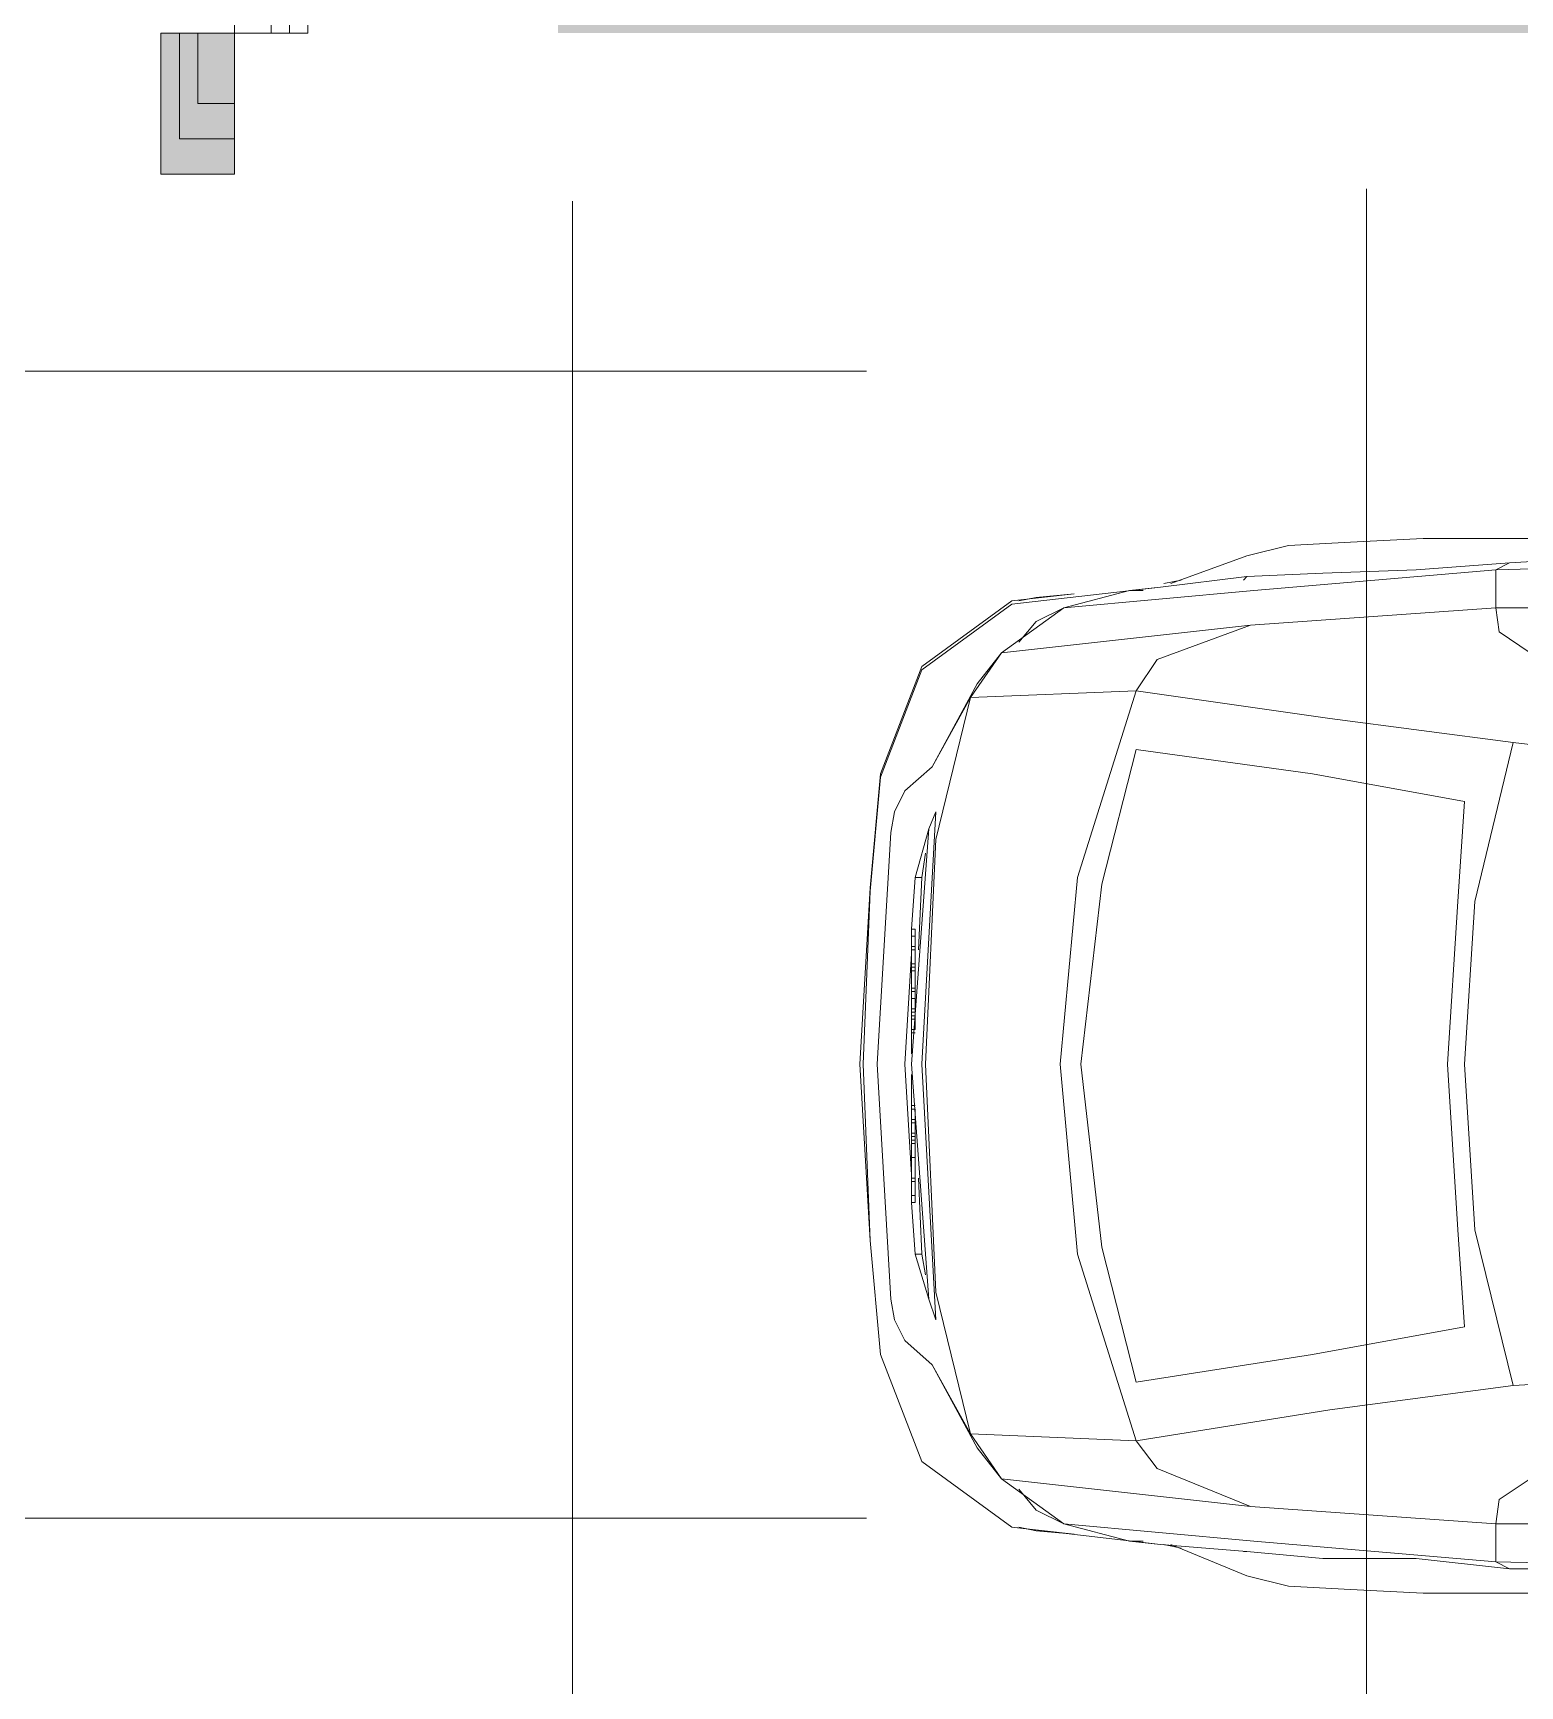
# Model space of a CAD drawing. Header units: metres. Extents: x -54 to 264, y -14 to 31.
# Drawn here: x 37.728 to 40.257, y 11.59 to 14.4 of the extents above; entities that cross this region are included whole.
import ezdxf

# ---------------------------------------------------------------- set-up
doc = ezdxf.new("R2010")
doc.units = ezdxf.units.M
doc.header["$LTSCALE"] = 0.001
doc.linetypes.add('CENTERX2', pattern=[101.6, 63.5, -12.7, 12.7, -12.7])
doc.layers.get('0').update_dxf_attribs({"lineweight": 13, "true_color": 0x000000})
for name, color, linetype, lineweight, true_color in [('JACH-Anotaciones-Cambios deNivelPiso', 7, 'Continuous', 13, 0x000000), ('JACH-Anotaciones-Cambios deNivelPiso @ 0.05', 7, 'Continuous', 13, 0x000000), ('JACH-Anotaciones-Cambios deNivelPiso @ 0.075', 7, 'Continuous', 13, 0x000000), ('JACH-Anotaciones-Cambios deNivelPiso @ 0.1', 7, 'Continuous', 13, 0x000000), ('Jach-Anotaciones-Hatch-Lum80%', 250, 'Continuous', 13, 0x333333), ('JACH-Anotaciones-Lineas-EJES', 7, 'CENTERX2', 9, 0x666666), ('JACH-Arq-Mobiliario01-Autos', 7, 'Continuous', 9, 0x4d4d4d)]:
    doc.layers.add(name, color=color, linetype=linetype, lineweight=lineweight, true_color=true_color)

# ---------------------------------------------------------------- blocks, each defined once
blk = doc.blocks.new('A$C1acd5600')
for points in [[(0.8346, 2.5626), (0.7288, 2.5568)], [(0.9581, 2.5685), (0.8346, 2.5626)], [(1.2519, 2.5685), (1.199, 2.5685), (1.0874, 2.5685), (0.9581, 2.5685)], [(0.7288, 2.5568), (0.6583, 2.5391), (0.529, 2.4921)], [(2.163, 2.545), (1.0815, 2.5156)], [(1.2108, 2.5333), (1.105, 2.5274), (1.0815, 2.5156)], [(0.5114, 2.4862), (0.6583, 2.5039)], [(0.6524, 2.498), (0.6583, 2.5039)], [(0.7876, 2.5097), (0.6583, 2.5039)], [(0.67, 2.4804), (1.0815, 2.5156)], [(0.7876, 2.5097), (0.9463, 2.5156)], [(1.105, 2.5274), (0.9463, 2.5156)], [(1.0815, 2.5156), (1.0815, 2.451)], [(0.5114, 2.4862), (0.2586, 2.4568)], [(0.2704, 2.4627), (0.2998, 2.4686), (0.3644, 2.4745), (0.2586, 2.4627)], [(0.67, 2.4804), (0.3468, 2.451)], [(0.4585, 2.4804), (0.3468, 2.451)], [(0.3644, 2.4745), (0.3644, 2.4745)], [(0.482, 2.4804), (0.4585, 2.4804), (0.5114, 2.4862)], [(0.4585, 2.4804), (0.4585, 2.4804)], [(0.5466, 2.498), (0.5172, 2.4921)], [(0.2586, 2.4627), (0.1058, 2.351)], [(0.2586, 2.4568), (0.1058, 2.3452)], [(0.3468, 2.451), (0.241, 2.3746)], [(0.3468, 2.451), (0.2998, 2.4275), (0.2704, 2.3922)], [(1.0815, 2.451), (0.6642, 2.4216)], [(1.0874, 2.4098), (1.0815, 2.451), (1.152, 2.451)], [(0.241, 2.3746), (0.6642, 2.4216), (0.5055, 2.3628)], [(0.2998, 2.4275), (0.2998, 2.4275)], [(1.0874, 2.4098), (1.1403, 2.3746)], [(0.1881, 2.2981), (0.241, 2.3746), (0.1998, 2.3217)], [(0.5055, 2.3628), (0.4702, 2.3099)], [(0.1058, 2.351), (0.0353, 2.1688)], [(0.1058, 2.3452), (0.0353, 2.163)], [(0.1998, 2.3217), (0.1234, 2.1806)], [(0.1881, 2.2981), (0.4702, 2.3099)], [(0.1998, 2.3217), (0.1998, 2.3217)], [(0.7994, 2.2629), (0.4702, 2.3099), (0.3703, 1.9925)], [(0.1234, 2.1806), (0.1881, 2.2981), (0.1293, 2.0572)], [(1.1109, 2.2217), (0.7994, 2.2629)], [(1.0462, 1.9514), (1.1109, 2.2217)], [(1.4635, 2.1865), (1.2108, 2.21), (1.1109, 2.2217)], [(0.4114, 1.9808), (0.4702, 2.21), (0.77, 2.1688)], [(0.0353, 2.1688), (0.0176, 1.9749)], [(0.0764, 2.1395), (0.1234, 2.1806)], [(0.77, 2.1688), (1.0286, 2.1218)], [(0.0353, 2.163), (0.0176, 1.969)], [(0.0764, 2.1395), (0.0588, 2.1042)], [(0.0588, 2.1042), (0.0764, 2.1395)], [(1.0286, 2.1218), (1.0168, 1.9514)], [(0.0529, 2.0689), (0.0588, 2.1042)], [(0.1293, 2.1042), (0.1058, 1.6751)], [(0.1058, 1.6751), (0.1293, 2.1042)], [(0.1293, 2.1042), (0.1176, 2.0748)], [(0.1293, 2.1042), (0.1293, 2.1042)], [(0.1293, 2.1042), (0.1293, 2.1042)], [(0.0294, 1.6751), (0.0529, 2.0689)], [(0.1176, 2.0748), (0.0882, 1.6751)], [(0.1176, 2.0748), (0.094, 1.9925)], [(0.1293, 2.0572), (0.1117, 1.6751), (0.1293, 1.2872)], [(0.1117, 2.0337), (0.1058, 1.9925), (0.094, 1.9925)], [(0, 1.6751), (0.0176, 1.9749)], [(0.0059, 1.6751), (0.0176, 1.969)], [(0.094, 1.9925), (0.0882, 1.9043)], [(0.1058, 1.9925), (0.0999, 1.8691)], [(0.3409, 1.6751), (0.3703, 1.9925)], [(0.3762, 1.6751), (0.4114, 1.9808)], [(0.9992, 1.6751), (1.0168, 1.9514)], [(1.0286, 1.6751), (1.0462, 1.9514)], [(0.0882, 1.6928), (0.0882, 1.9043)], [(0.0882, 1.9043), (0.094, 1.9043)], [(0.0882, 1.6928), (0.0882, 1.8926)], [(0.0882, 1.8926), (0.094, 1.8926)], [(0.094, 1.9043), (0.094, 1.8162)], [(0.094, 1.8926), (0.094, 1.7927)], [(0.0882, 1.8632), (0.0764, 1.6751)], [(0.0882, 1.875), (0.094, 1.875)], [(0.0882, 1.875), (0.0882, 1.875)], [(0.0882, 1.875), (0.0882, 1.875)], [(0.0882, 1.875), (0.0882, 1.875)], [(0.0882, 1.875), (0.0882, 1.875)], [(0.0882, 1.875), (0.0882, 1.875)], [(0.0882, 1.875), (0.0882, 1.875)], [(0.0882, 1.875), (0.0882, 1.875)], [(0.0882, 1.875), (0.0882, 1.875)], [(0.0882, 1.875), (0.0882, 1.875)], [(0.0882, 1.875), (0.0882, 1.875)], [(0.0882, 1.875), (0.0882, 1.875)], [(0.0882, 1.875), (0.0882, 1.875)], [(0.0882, 1.875), (0.0882, 1.875)], [(0.0882, 1.875), (0.0882, 1.875)], [(0.0882, 1.8691), (0.0882, 1.875)], [(0.0882, 1.8691), (0.0882, 1.8632)], [(0.0882, 1.8691), (0.0882, 1.8691)], [(0.0882, 1.8691), (0.0882, 1.8691)], [(0.0882, 1.8691), (0.0882, 1.8691)], [(0.0882, 1.8691), (0.0882, 1.8691)], [(0.0882, 1.8691), (0.0882, 1.8691)], [(0.0882, 1.8691), (0.0882, 1.8691)], [(0.0882, 1.8691), (0.0882, 1.8691)], [(0.0882, 1.8691), (0.0882, 1.8691)], [(0.0882, 1.8691), (0.0882, 1.8691)], [(0.0882, 1.8691), (0.0882, 1.8691)], [(0.094, 1.8691), (0.0882, 1.8691)], [(0.0882, 1.8691), (0.0882, 1.8691)], [(0.0882, 1.8691), (0.0882, 1.8691)], [(0.0882, 1.8691), (0.0882, 1.8691)], [(0.0882, 1.8632), (0.0882, 1.8691)], [(0.0882, 1.8632), (0.0882, 1.8573)], [(0.0882, 1.8632), (0.0882, 1.8632)], [(0.0882, 1.8632), (0.0882, 1.8632)], [(0.0882, 1.8632), (0.0882, 1.8632)], [(0.0882, 1.8632), (0.0882, 1.8632)], [(0.0882, 1.8632), (0.0882, 1.8632)], [(0.0882, 1.8632), (0.0882, 1.8632)], [(0.0882, 1.8632), (0.0882, 1.8632)], [(0.0882, 1.8632), (0.0882, 1.8632)], [(0.0882, 1.8632), (0.0882, 1.8632)], [(0.0882, 1.8632), (0.0882, 1.8632)], [(0.0882, 1.8632), (0.0882, 1.8632)], [(0.0882, 1.8573), (0.0882, 1.8632)], [(0.0882, 1.8573), (0.0882, 1.8573)], [(0.0882, 1.8573), (0.0882, 1.8573)], [(0.0882, 1.8573), (0.0882, 1.8514)], [(0.0882, 1.8573), (0.0882, 1.8573)], [(0.0882, 1.8514), (0.0882, 1.8573)], [(0.094, 1.875), (0.094, 1.8691)], [(0.094, 1.875), (0.094, 1.875)], [(0.094, 1.875), (0.094, 1.875)], [(0.094, 1.875), (0.094, 1.875)], [(0.094, 1.875), (0.094, 1.875)], [(0.094, 1.875), (0.094, 1.875)], [(0.094, 1.875), (0.094, 1.875)], [(0.094, 1.875), (0.094, 1.875)], [(0.094, 1.875), (0.094, 1.875)], [(0.094, 1.875), (0.094, 1.875)], [(0.094, 1.875), (0.094, 1.875)], [(0.094, 1.8691), (0.094, 1.8691)], [(0.094, 1.8691), (0.094, 1.8691)], [(0.094, 1.8691), (0.094, 1.8691)], [(0.094, 1.8691), (0.094, 1.8691)], [(0.094, 1.8691), (0.094, 1.8691)], [(0.094, 1.8691), (0.094, 1.8691)], [(0.094, 1.8691), (0.094, 1.8691)], [(0.094, 1.8632), (0.094, 1.8691)], [(0.094, 1.8691), (0.094, 1.8632)], [(0.094, 1.8691), (0.094, 1.8691)], [(0.094, 1.8691), (0.094, 1.8691)], [(0.094, 1.8632), (0.094, 1.8632)], [(0.094, 1.8632), (0.094, 1.8632)], [(0.094, 1.8632), (0.094, 1.8632)], [(0.094, 1.8632), (0.094, 1.8632)], [(0.094, 1.8632), (0.094, 1.8632)], [(0.094, 1.8632), (0.094, 1.8632)], [(0.094, 1.8573), (0.094, 1.8632), (0.094, 1.8573)], [(0.094, 1.8632), (0.094, 1.8632)], [(0.094, 1.8632), (0.094, 1.8632)], [(0.094, 1.8632), (0.094, 1.8632)], [(0.094, 1.8632), (0.094, 1.8632)], [(0.094, 1.8573), (0.094, 1.8573)], [(0.094, 1.8573), (0.094, 1.8573)], [(0.094, 1.8573), (0.094, 1.8573)], [(0.094, 1.8514), (0.094, 1.8573)], [(0.094, 1.8573), (0.094, 1.8514)], [(0.094, 1.8573), (0.094, 1.8573)], [(0.0882, 1.8514), (0.0882, 1.8456)], [(0.0882, 1.8514), (0.0882, 1.8514)], [(0.0882, 1.8514), (0.0882, 1.8514)], [(0.0882, 1.8514), (0.0882, 1.8514)], [(0.0882, 1.8514), (0.0882, 1.8514)], [(0.0882, 1.8456), (0.0882, 1.8514)], [(0.0882, 1.8456), (0.0882, 1.8456)], [(0.0882, 1.8456), (0.0882, 1.8456)], [(0.0882, 1.8456), (0.0882, 1.8456)], [(0.0882, 1.8456), (0.0882, 1.8456)], [(0.0882, 1.8456), (0.0882, 1.8456)], [(0.0882, 1.8456), (0.0882, 1.8456)], [(0.0882, 1.8456), (0.0882, 1.8456)], [(0.0882, 1.8456), (0.0882, 1.8456)], [(0.0882, 1.8456), (0.0882, 1.8456)], [(0.0882, 1.8456), (0.0882, 1.8456)], [(0.0882, 1.8456), (0.0882, 1.8456)], [(0.0882, 1.8456), (0.094, 1.8456)], [(0.0882, 1.8456), (0.0882, 1.8456)], [(0.0882, 1.8456), (0.0882, 1.8456)], [(0.0882, 1.8456), (0.0882, 1.8456)], [(0.0882, 1.8456), (0.0882, 1.8456)], [(0.0882, 1.8456), (0.0882, 1.8456)], [(0.0882, 1.8456), (0.0882, 1.8456)], [(0.0882, 1.8456), (0.0882, 1.8456)], [(0.0882, 1.8456), (0.0882, 1.8456)], [(0.0882, 1.8456), (0.0882, 1.8456)], [(0.0882, 1.8456), (0.0882, 1.8456)], [(0.0882, 1.8456), (0.0882, 1.8456)], [(0.0882, 1.8456), (0.0882, 1.8456)], [(0.0882, 1.8456), (0.0882, 1.8456)], [(0.0882, 1.8397), (0.0882, 1.8456)], [(0.0882, 1.8397), (0.0882, 1.8397)], [(0.094, 1.8397), (0.0882, 1.8397)], [(0.0882, 1.8397), (0.0882, 1.8397)], [(0.0882, 1.8397), (0.0882, 1.8397)], [(0.0882, 1.8397), (0.0882, 1.8397)], [(0.0882, 1.8397), (0.0882, 1.8397)], [(0.0882, 1.8103), (0.0882, 1.8338)], [(0.0882, 1.8338), (0.0882, 1.8338)], [(0.0882, 1.8338), (0.0882, 1.8338)], [(0.0882, 1.8338), (0.0882, 1.8338)], [(0.0882, 1.8338), (0.0882, 1.8338)], [(0.0882, 1.8338), (0.0882, 1.8338)], [(0.0882, 1.8338), (0.0882, 1.8338)], [(0.0882, 1.8338), (0.0882, 1.8338)], [(0.0882, 1.8338), (0.0882, 1.8338)], [(0.0882, 1.8338), (0.0882, 1.8338)], [(0.0882, 1.8279), (0.0882, 1.8338)], [(0.0882, 1.8338), (0.094, 1.8338)], [(0.0882, 1.8338), (0.0882, 1.8338)], [(0.0882, 1.8338), (0.0882, 1.8338)], [(0.0882, 1.8338), (0.0882, 1.8338)], [(0.0882, 1.8338), (0.0882, 1.8279)], [(0.0882, 1.8338), (0.0882, 1.8338)], [(0.0882, 1.8279), (0.0882, 1.8279)], [(0.0882, 1.8279), (0.0882, 1.8279)], [(0.0882, 1.8221), (0.0882, 1.8279)], [(0.0882, 1.8279), (0.0882, 1.8221)], [(0.0882, 1.8279), (0.0882, 1.8279)], [(0.0882, 1.8279), (0.0882, 1.8279)], [(0.0882, 1.8279), (0.0882, 1.8279)], [(0.0882, 1.8279), (0.0882, 1.8279)], [(0.094, 1.8514), (0.094, 1.8514)], [(0.094, 1.8514), (0.094, 1.8514)], [(0.094, 1.8514), (0.094, 1.8514)], [(0.094, 1.8456), (0.094, 1.8514)], [(0.094, 1.8514), (0.094, 1.8456)], [(0.094, 1.8514), (0.094, 1.8514)], [(0.094, 1.8456), (0.094, 1.8456)], [(0.094, 1.8456), (0.094, 1.8456)], [(0.094, 1.8456), (0.094, 1.8456)], [(0.094, 1.8456), (0.094, 1.8456)], [(0.094, 1.8456), (0.094, 1.8456)], [(0.094, 1.8456), (0.094, 1.8456)], [(0.094, 1.8456), (0.094, 1.8456)], [(0.094, 1.8456), (0.094, 1.8456)], [(0.094, 1.8456), (0.094, 1.8456)], [(0.094, 1.8456), (0.094, 1.8397)], [(0.094, 1.8456), (0.094, 1.8456)], [(0.094, 1.8456), (0.094, 1.8456)], [(0.094, 1.8456), (0.094, 1.8456)], [(0.094, 1.8456), (0.094, 1.8456)], [(0.094, 1.8456), (0.094, 1.8456)], [(0.094, 1.8456), (0.094, 1.8456)], [(0.094, 1.8456), (0.094, 1.8456)], [(0.094, 1.8456), (0.094, 1.8456)], [(0.094, 1.8456), (0.094, 1.8456)], [(0.094, 1.8456), (0.094, 1.8456)], [(0.094, 1.8456), (0.094, 1.8456)], [(0.094, 1.8456), (0.094, 1.8456)], [(0.094, 1.8397), (0.094, 1.8397)], [(0.094, 1.8338), (0.094, 1.8103)], [(0.094, 1.8338), (0.094, 1.8338)], [(0.094, 1.8338), (0.094, 1.8338)], [(0.094, 1.8338), (0.094, 1.8338)], [(0.094, 1.8338), (0.094, 1.8338)], [(0.094, 1.8338), (0.094, 1.8338)], [(0.094, 1.8279), (0.094, 1.8338)], [(0.094, 1.8338), (0.094, 1.8279)], [(0.094, 1.8338), (0.094, 1.8338)], [(0.094, 1.8338), (0.094, 1.8338)], [(0.094, 1.8338), (0.094, 1.8338)], [(0.094, 1.8338), (0.094, 1.8338)], [(0.094, 1.8338), (0.094, 1.8338)], [(0.094, 1.8338), (0.094, 1.8338)], [(0.094, 1.8338), (0.094, 1.8338)], [(0.094, 1.8338), (0.094, 1.8338)], [(0.094, 1.8338), (0.094, 1.8338)], [(0.094, 1.8338), (0.094, 1.8338)], [(0.094, 1.8338), (0.094, 1.8338)], [(0.094, 1.8338), (0.094, 1.8338)], [(0.094, 1.8338), (0.094, 1.8338)], [(0.094, 1.8279), (0.094, 1.8279)], [(0.094, 1.8279), (0.094, 1.8279)], [(0.094, 1.8279), (0.094, 1.8279)], [(0.094, 1.8279), (0.094, 1.8279)], [(0.094, 1.8221), (0.094, 1.8279)], [(0.094, 1.8279), (0.094, 1.8221)], [(0.094, 1.8279), (0.094, 1.8279)], [(0.094, 1.8279), (0.094, 1.8279)], [(0.0882, 1.8221), (0.0882, 1.8221)], [(0.0882, 1.8162), (0.0882, 1.8221)], [(0.0882, 1.8221), (0.0882, 1.8162)], [(0.0882, 1.8221), (0.0882, 1.8221)], [(0.0882, 1.8221), (0.0882, 1.8221)], [(0.0882, 1.8162), (0.0882, 1.8162)], [(0.0882, 1.8162), (0.0882, 1.8162)], [(0.0882, 1.8162), (0.0882, 1.8162)], [(0.0882, 1.8162), (0.0882, 1.8162)], [(0.0882, 1.8162), (0.0882, 1.8162)], [(0.0882, 1.8103), (0.0882, 1.8162)], [(0.0882, 1.8162), (0.0882, 1.8103)], [(0.0882, 1.8162), (0.0882, 1.8162)], [(0.0882, 1.8162), (0.0882, 1.8162)], [(0.0882, 1.8162), (0.0882, 1.8162)], [(0.0882, 1.8162), (0.0882, 1.8162)], [(0.0882, 1.8162), (0.0882, 1.8162)], [(0.0882, 1.8162), (0.0882, 1.8162)], [(0.0882, 1.8103), (0.0882, 1.8103)], [(0.0882, 1.8103), (0.0882, 1.8103)], [(0.0882, 1.8044), (0.0882, 1.8103)], [(0.0882, 1.8103), (0.0882, 1.8103)], [(0.0882, 1.8103), (0.0882, 1.8103)], [(0.0882, 1.8103), (0.0882, 1.8103)], [(0.0882, 1.8103), (0.0882, 1.8103)], [(0.0882, 1.8103), (0.0882, 1.8103)], [(0.0882, 1.8103), (0.0882, 1.8103)], [(0.0882, 1.8103), (0.0882, 1.8103)], [(0.0882, 1.8103), (0.0882, 1.8103)], [(0.0882, 1.8044), (0.0882, 1.8044)], [(0.0882, 1.8044), (0.0882, 1.8044)], [(0.0882, 1.8044), (0.0882, 1.8044)], [(0.0882, 1.8044), (0.0882, 1.8044)], [(0.0882, 1.8044), (0.0882, 1.8044)], [(0.0882, 1.8044), (0.0882, 1.8044)], [(0.0882, 1.8044), (0.0882, 1.8044)], [(0.0882, 1.8044), (0.0882, 1.8044)], [(0.0882, 1.8044), (0.0882, 1.8044)], [(0.0882, 1.8044), (0.0882, 1.8044)], [(0.0882, 1.8044), (0.0882, 1.8044)], [(0.0882, 1.8044), (0.0882, 1.8044)], [(0.0882, 1.8044), (0.0882, 1.8044)], [(0.0882, 1.8044), (0.0882, 1.8044)], [(0.0882, 1.8044), (0.0882, 1.8044)], [(0.094, 1.8044), (0.094, 1.8044), (0.0882, 1.8044)], [(0.094, 1.8162), (0.094, 1.8221)], [(0.094, 1.8221), (0.094, 1.8162)], [(0.094, 1.8221), (0.094, 1.8221)], [(0.094, 1.8221), (0.094, 1.8221)], [(0.094, 1.8221), (0.094, 1.8221)], [(0.094, 1.8162), (0.094, 1.8162)], [(0.094, 1.8162), (0.094, 1.8162)], [(0.094, 1.8162), (0.094, 1.8162)], [(0.094, 1.8162), (0.094, 1.8162)], [(0.094, 1.8162), (0.094, 1.8162)], [(0.094, 1.8162), (0.094, 1.8162)], [(0.094, 1.8103), (0.094, 1.8162)], [(0.094, 1.8162), (0.094, 1.8103)], [(0.094, 1.8162), (0.094, 1.8162)], [(0.094, 1.8162), (0.094, 1.8162)], [(0.094, 1.8162), (0.094, 1.8162)], [(0.094, 1.8162), (0.094, 1.8162)], [(0.094, 1.8103), (0.094, 1.8103)], [(0.094, 1.8103), (0.094, 1.8103)], [(0.094, 1.8103), (0.094, 1.8103)], [(0.094, 1.8103), (0.094, 1.8103)], [(0.094, 1.8103), (0.094, 1.8103)], [(0.094, 1.8103), (0.094, 1.8103)], [(0.094, 1.8103), (0.094, 1.8103)], [(0.094, 1.8103), (0.094, 1.8103)], [(0.094, 1.8103), (0.094, 1.8044)], [(0.094, 1.8103), (0.094, 1.8103)], [(0.094, 1.8103), (0.094, 1.8103)], [(0.094, 1.8044), (0.094, 1.8044)], [(0.094, 1.8044), (0.094, 1.8044)], [(0.094, 1.8044), (0.094, 1.8044)], [(0.094, 1.8044), (0.094, 1.8044)], [(0.094, 1.8044), (0.094, 1.8044)], [(0.094, 1.8044), (0.094, 1.8044)], [(0.094, 1.8044), (0.094, 1.8044)], [(0.094, 1.8044), (0.094, 1.8044)], [(0.094, 1.8044), (0.094, 1.8044)], [(0.0882, 1.7868), (0.0882, 1.7986), (0.094, 1.7986), (0.094, 1.7868)], [(0.0882, 1.7868), (0.0882, 1.7809)], [(0.0882, 1.7868), (0.0882, 1.7868)], [(0.0882, 1.7868), (0.0882, 1.7868)], [(0.0882, 1.7868), (0.0882, 1.7868)], [(0.0882, 1.7868), (0.0882, 1.7868)], [(0.0882, 1.7868), (0.0882, 1.7868)], [(0.0882, 1.7868), (0.0882, 1.7868)], [(0.0882, 1.7868), (0.0882, 1.7868)], [(0.0882, 1.7868), (0.0882, 1.7868)], [(0.0882, 1.7868), (0.0882, 1.7868)], [(0.0882, 1.7868), (0.0882, 1.7868)], [(0.0882, 1.7868), (0.0882, 1.7868)], [(0.0882, 1.7868), (0.0882, 1.7868)], [(0.0882, 1.7868), (0.0882, 1.7868)], [(0.0882, 1.7868), (0.0882, 1.7868)], [(0.0882, 1.7868), (0.0882, 1.7868)], [(0.0882, 1.7868), (0.0882, 1.7868)], [(0.0882, 1.7868), (0.0882, 1.7868)], [(0.0882, 1.7868), (0.0882, 1.7868)], [(0.094, 1.7868), (0.0882, 1.7868)], [(0.0882, 1.7868), (0.0882, 1.7868)], [(0.0882, 1.7868), (0.0882, 1.7868)], [(0.0882, 1.7868), (0.0882, 1.7868)], [(0.0882, 1.7868), (0.0882, 1.7868)], [(0.0882, 1.7868), (0.0882, 1.7868)], [(0.0882, 1.7868), (0.0882, 1.7868)], [(0.0882, 1.7809), (0.0882, 1.7868)], [(0.0882, 1.7809), (0.0882, 1.775)], [(0.0882, 1.7809), (0.0882, 1.7809)], [(0.0882, 1.7809), (0.0882, 1.7809)], [(0.0882, 1.7809), (0.0882, 1.7809)], [(0.0882, 1.7809), (0.0882, 1.7809)], [(0.0882, 1.7809), (0.0882, 1.7809)], [(0.0882, 1.775), (0.0882, 1.7809)], [(0.0882, 1.775), (0.0882, 1.7692)], [(0.0882, 1.775), (0.0882, 1.775)], [(0.0882, 1.775), (0.0882, 1.775)], [(0.0882, 1.775), (0.0882, 1.775)], [(0.0882, 1.775), (0.0882, 1.775)], [(0.0882, 1.7692), (0.0882, 1.775)], [(0.094, 1.7868), (0.094, 1.7868)], [(0.094, 1.7868), (0.094, 1.7809)], [(0.094, 1.7868), (0.094, 1.7868)], [(0.094, 1.7868), (0.094, 1.7868)], [(0.094, 1.7868), (0.094, 1.7868)], [(0.094, 1.7868), (0.094, 1.7868)], [(0.094, 1.7868), (0.094, 1.7868)], [(0.094, 1.7868), (0.094, 1.7868)], [(0.094, 1.7868), (0.094, 1.7868)], [(0.094, 1.7868), (0.094, 1.7868)], [(0.094, 1.7868), (0.094, 1.7868)], [(0.094, 1.7868), (0.094, 1.7868)], [(0.094, 1.7868), (0.094, 1.7868)], [(0.094, 1.7868), (0.094, 1.7868)], [(0.094, 1.7868), (0.094, 1.7868)], [(0.094, 1.7868), (0.094, 1.7868)], [(0.094, 1.7868), (0.094, 1.7868)], [(0.094, 1.7868), (0.094, 1.7868)], [(0.094, 1.7868), (0.094, 1.7868)], [(0.094, 1.7868), (0.094, 1.7868)], [(0.094, 1.7868), (0.094, 1.7868)], [(0.094, 1.7868), (0.094, 1.7868)], [(0.094, 1.7809), (0.094, 1.7868)], [(0.094, 1.7809), (0.094, 1.7809)], [(0.094, 1.7809), (0.094, 1.7809)], [(0.094, 1.775), (0.094, 1.7809)], [(0.094, 1.7809), (0.094, 1.775)], [(0.094, 1.7809), (0.094, 1.7809)], [(0.094, 1.7809), (0.094, 1.7809)], [(0.094, 1.775), (0.094, 1.775)], [(0.094, 1.775), (0.094, 1.775)], [(0.094, 1.7692), (0.094, 1.775)], [(0.094, 1.775), (0.094, 1.7692)], [(0.094, 1.775), (0.094, 1.775)], [(0.094, 1.775), (0.094, 1.775)], [(0.0882, 1.7692), (0.0882, 1.7692)], [(0.0882, 1.7692), (0.0882, 1.7692)], [(0.0882, 1.7692), (0.0882, 1.7692)], [(0.0882, 1.7692), (0.0882, 1.7692)], [(0.0882, 1.7692), (0.0882, 1.7692)], [(0.0882, 1.7692), (0.0882, 1.7692)], [(0.0882, 1.7692), (0.0882, 1.7692)], [(0.0882, 1.7692), (0.0882, 1.7692)], [(0.0882, 1.7692), (0.0882, 1.7692)], [(0.0882, 1.7692), (0.0882, 1.7692)], [(0.0882, 1.7692), (0.0882, 1.7692)], [(0.0882, 1.7692), (0.094, 1.7692)], [(0.0882, 1.7692), (0.0882, 1.7692)], [(0.0882, 1.7692), (0.0882, 1.7692)], [(0.0882, 1.7692), (0.0882, 1.7692)], [(0.0882, 1.7692), (0.0882, 1.7692)], [(0.0882, 1.7692), (0.0882, 1.7692)], [(0.0882, 1.7692), (0.0882, 1.7692)], [(0.0882, 1.7692), (0.0882, 1.7692)], [(0.0882, 1.7692), (0.0882, 1.7692)], [(0.0882, 1.7692), (0.0882, 1.7692)], [(0.0882, 1.7692), (0.0882, 1.7692)], [(0.0882, 1.7692), (0.0882, 1.7692)], [(0.0882, 1.7633), (0.0882, 1.7692)], [(0.0882, 1.7633), (0.0882, 1.7633)], [(0.0882, 1.7633), (0.0882, 1.7633)], [(0.0882, 1.7633), (0.0882, 1.7633)], [(0.0882, 1.7633), (0.0882, 1.7633)], [(0.0882, 1.7633), (0.0882, 1.7633)], [(0.0882, 1.7633), (0.0882, 1.7633)], [(0.0882, 1.7633), (0.0882, 1.7633)], [(0.0882, 1.7633), (0.0882, 1.7633)], [(0.094, 1.7633), (0.0882, 1.7633)], [(0.0882, 1.7574), (0.094, 1.7574)], [(0.0882, 1.7515), (0.0882, 1.7574)], [(0.094, 1.7515), (0.0882, 1.7515)], [(0.094, 1.7692), (0.094, 1.7692)], [(0.094, 1.7692), (0.094, 1.7692)], [(0.094, 1.7692), (0.094, 1.7692)], [(0.094, 1.7692), (0.094, 1.7692)], [(0.094, 1.7692), (0.094, 1.7692)], [(0.094, 1.7692), (0.094, 1.7692)], [(0.094, 1.7692), (0.094, 1.7692)], [(0.094, 1.7692), (0.094, 1.7692)], [(0.094, 1.7692), (0.094, 1.7692)], [(0.094, 1.7692), (0.094, 1.7692)], [(0.094, 1.7692), (0.094, 1.7633)], [(0.094, 1.7692), (0.094, 1.7692)], [(0.094, 1.7692), (0.094, 1.7692)], [(0.094, 1.7692), (0.094, 1.7692)], [(0.094, 1.7692), (0.094, 1.7692)], [(0.094, 1.7692), (0.094, 1.7692)], [(0.094, 1.7692), (0.094, 1.7692)], [(0.094, 1.7692), (0.094, 1.7692)], [(0.094, 1.7692), (0.094, 1.7692)], [(0.094, 1.7692), (0.094, 1.7692)], [(0.094, 1.7692), (0.094, 1.7692)], [(0.094, 1.7633), (0.094, 1.7633)], [(0.094, 1.7633), (0.094, 1.7633)], [(0.094, 1.7633), (0.094, 1.7633)], [(0.094, 1.7574), (0.094, 1.7515)], [(0.094, 1.7574), (0.094, 1.7574)], [(0.094, 1.7574), (0.094, 1.7574)], [(0.094, 1.7574), (0.094, 1.7574)], [(0.094, 1.7574), (0.094, 1.7574)], [(0.094, 1.7574), (0.094, 1.7574)], [(0.094, 1.7574), (0.094, 1.7574)], [(0.094, 1.7574), (0.094, 1.7574)], [(0.094, 1.7574), (0.094, 1.7574)], [(0.094, 1.7574), (0.094, 1.7574)], [(0.094, 1.7574), (0.094, 1.7574)], [(0.094, 1.7574), (0.094, 1.7574)], [(0.094, 1.7574), (0.094, 1.7574)], [(0.094, 1.7574), (0.094, 1.7574)], [(0.094, 1.7515), (0.094, 1.7457)], [(0.094, 1.7515), (0.094, 1.7515)], [(0.094, 1.7515), (0.094, 1.7515)], [(0.094, 1.7515), (0.094, 1.7515)], [(0.094, 1.7515), (0.094, 1.7515)], [(0.094, 1.7515), (0.094, 1.7515)], [(0.094, 1.7515), (0.094, 1.7515)], [(0.094, 1.7515), (0.094, 1.7515)], [(0.094, 1.7515), (0.094, 1.7515)], [(0.094, 1.7515), (0.094, 1.7515)], [(0.094, 1.7515), (0.094, 1.7515)], [(0.094, 1.7515), (0.094, 1.7515)], [(0.094, 1.7515), (0.094, 1.7515)], [(0.094, 1.7515), (0.094, 1.7515)], [(0.094, 1.7457), (0.094, 1.7515)], [(0.094, 1.7457), (0.094, 1.7457)], [(0.094, 1.7457), (0.094, 1.7457)], [(0.094, 1.7457), (0.094, 1.7457)], [(0.094, 1.7457), (0.094, 1.7398)], [(0.094, 1.7457), (0.094, 1.7457)], [(0.094, 1.7398), (0.094, 1.7457)], [(0.0882, 1.7339), (0.094, 1.7339)], [(0.0882, 1.7339), (0.0882, 1.7339)], [(0.0882, 1.728), (0.0882, 1.7339)], [(0.094, 1.728), (0.0882, 1.728)], [(0.0882, 1.7221), (0.0882, 1.7221)], [(0.0882, 1.7221), (0.0882, 1.7221)], [(0.0882, 1.7221), (0.0882, 1.7221)], [(0.0882, 1.7221), (0.0882, 1.7221)], [(0.0882, 1.7221), (0.0882, 1.7221)], [(0.0882, 1.7221), (0.0882, 1.7221)], [(0.0882, 1.7221), (0.0882, 1.7221)], [(0.0882, 1.7221), (0.0882, 1.7221)], [(0.0882, 1.7221), (0.0882, 1.7221)], [(0.0882, 1.7221), (0.0882, 1.7221)], [(0.0882, 1.7221), (0.0882, 1.7221)], [(0.0882, 1.7221), (0.0882, 1.7221)], [(0.0882, 1.7221), (0.0882, 1.7221)], [(0.0882, 1.7221), (0.0882, 1.7221)], [(0.0882, 1.7163), (0.0882, 1.7221)], [(0.0882, 1.7163), (0.0882, 1.7104)], [(0.0882, 1.7163), (0.0882, 1.7163)], [(0.0882, 1.7163), (0.0882, 1.7163)], [(0.0882, 1.7163), (0.0882, 1.7163)], [(0.0882, 1.7163), (0.0882, 1.7163)], [(0.0882, 1.7163), (0.0882, 1.7163)], [(0.0882, 1.7163), (0.0882, 1.7163)], [(0.0882, 1.7163), (0.0882, 1.7163)], [(0.0882, 1.7104), (0.0882, 1.7163)], [(0.094, 1.7398), (0.094, 1.7398)], [(0.094, 1.7398), (0.094, 1.7398)], [(0.094, 1.7398), (0.094, 1.7398)], [(0.094, 1.7398), (0.094, 1.7398)], [(0.094, 1.7398), (0.094, 1.7398)], [(0.094, 1.7398), (0.094, 1.7398)], [(0.094, 1.7398), (0.094, 1.7398)], [(0.094, 1.7398), (0.094, 1.7398)], [(0.094, 1.7398), (0.094, 1.7398)], [(0.094, 1.7339), (0.094, 1.7398)], [(0.094, 1.7339), (0.094, 1.7339)], [(0.094, 1.7339), (0.094, 1.7339)], [(0.094, 1.7339), (0.094, 1.7339)], [(0.094, 1.7339), (0.094, 1.7339)], [(0.094, 1.7339), (0.094, 1.7339)], [(0.094, 1.7339), (0.094, 1.7339)], [(0.0882, 1.7104), (0.0882, 1.7104), (0.0882, 1.7104)], [(0.0882, 1.7104), (0.0882, 1.7104)], [(0.0882, 1.7104), (0.0882, 1.7104)], [(0.0882, 1.7104), (0.0882, 1.7104)], [(0.0882, 1.7104), (0.0882, 1.7104)], [(0.0882, 1.7104), (0.0882, 1.7104)], [(0.0882, 1.7104), (0.0882, 1.7104)], [(0.0882, 1.7104), (0.0882, 1.7104)], [(0.0882, 1.7104), (0.0882, 1.7104)], [(0.0882, 1.7104), (0.0882, 1.7045)], [(0.0882, 1.7104), (0.0882, 1.7104)], [(0.0882, 1.7104), (0.0882, 1.7104)], [(0.0882, 1.7104), (0.0882, 1.7104)], [(0.0882, 1.7045), (0.0882, 1.7104)], [(0.0882, 1.7045), (0.0882, 1.7045)], [(0.0882, 1.7045), (0.0882, 1.7045)], [(0.0882, 1.7045), (0.0882, 1.7045)], [(0.0882, 1.6986), (0.0882, 1.7045)], [(0.0882, 1.6986), (0.0882, 1.6986)], [(0.0882, 1.6986), (0.0882, 1.6986)], [(0.0176, 1.3754), (0, 1.6751)], [(0.0059, 1.6751), (0.0176, 1.3754)], [(0.0294, 1.6751), (0.0529, 1.2754)], [(0.0764, 1.6751), (0.0882, 1.487)], [(0.0882, 1.6751), (0.1176, 1.2754)], [(0.1058, 1.6751), (0.1293, 1.2402)], [(0.1058, 1.6751), (0.1293, 1.2402)], [(0.3703, 1.3519), (0.3409, 1.6751)], [(0.3762, 1.6751), (0.4114, 1.3636)], [(1.0168, 1.393), (0.9992, 1.6751)], [(1.0286, 1.6751), (1.0462, 1.393)], [(0.0882, 1.4518), (0.0882, 1.6575)], [(0.0882, 1.44), (0.0882, 1.6575)], [(0.0882, 1.634), (0.0882, 1.6399)], [(0.0882, 1.6399), (0.0882, 1.6399)], [(0.0882, 1.634), (0.0882, 1.634)], [(0.0882, 1.5987), (0.0882, 1.6046)], [(0.0882, 1.6046), (0.094, 1.6046)], [(0.0882, 1.5987), (0.0882, 1.5987)], [(0.0882, 1.5987), (0.0882, 1.5987)], [(0.0882, 1.5987), (0.0882, 1.5987)], [(0.0882, 1.5987), (0.0882, 1.5987)], [(0.0882, 1.5987), (0.0882, 1.5928)], [(0.0882, 1.5987), (0.0882, 1.5987)], [(0.0882, 1.5987), (0.0882, 1.5987)], [(0.0882, 1.5987), (0.0882, 1.5987)], [(0.0882, 1.5987), (0.0882, 1.5987)], [(0.0882, 1.5987), (0.0882, 1.5987)], [(0.0882, 1.5987), (0.0882, 1.5987)], [(0.0882, 1.5987), (0.0882, 1.5987)], [(0.0882, 1.5987), (0.0882, 1.5987)], [(0.0882, 1.5987), (0.0882, 1.5987)], [(0.0882, 1.5987), (0.0882, 1.5987)], [(0.094, 1.5987), (0.0882, 1.5987)], [(0.0882, 1.5987), (0.0882, 1.5987)], [(0.0882, 1.5987), (0.0882, 1.5987)], [(0.0882, 1.5987), (0.0882, 1.5987)], [(0.0882, 1.5987), (0.0882, 1.5987)], [(0.0882, 1.5928), (0.0882, 1.5987)], [(0.0882, 1.5928), (0.0882, 1.587)], [(0.0882, 1.5928), (0.0882, 1.5928)], [(0.0882, 1.5928), (0.0882, 1.5928)], [(0.0882, 1.5928), (0.0882, 1.5928)], [(0.0882, 1.5928), (0.0882, 1.5928)], [(0.0882, 1.5928), (0.0882, 1.5928)], [(0.0882, 1.5928), (0.0882, 1.5928)], [(0.0882, 1.5928), (0.0882, 1.5928)], [(0.0882, 1.5928), (0.0882, 1.5928)], [(0.0882, 1.5928), (0.0882, 1.5928)], [(0.0882, 1.587), (0.0882, 1.5928)], [(0.0882, 1.587), (0.0882, 1.5811)], [(0.0882, 1.587), (0.0882, 1.587)], [(0.0882, 1.587), (0.0882, 1.587)], [(0.0882, 1.587), (0.0882, 1.587)], [(0.0882, 1.587), (0.0882, 1.587)], [(0.0882, 1.587), (0.0882, 1.587)], [(0.0882, 1.5811), (0.0882, 1.587)], [(0.0882, 1.5811), (0.0882, 1.5811)], [(0.0882, 1.5811), (0.0882, 1.5811)], [(0.0882, 1.5811), (0.0882, 1.5811)], [(0.0882, 1.5811), (0.0882, 1.5811)], [(0.0882, 1.5811), (0.0882, 1.5811)], [(0.0882, 1.5811), (0.0882, 1.5811)], [(0.0882, 1.5811), (0.0882, 1.5811)], [(0.0882, 1.5811), (0.0882, 1.5811)], [(0.0882, 1.5811), (0.0882, 1.5811)], [(0.0882, 1.5811), (0.0882, 1.5811)], [(0.0882, 1.5811), (0.0882, 1.5811)], [(0.0882, 1.5811), (0.094, 1.5811)], [(0.0882, 1.5811), (0.0882, 1.5811)], [(0.0882, 1.5811), (0.0882, 1.5811)], [(0.0882, 1.5811), (0.0882, 1.5811)], [(0.0882, 1.5811), (0.0882, 1.5811)], [(0.0882, 1.5752), (0.0882, 1.5811)], [(0.0882, 1.5752), (0.0882, 1.5752)], [(0.0882, 1.5752), (0.0882, 1.5752)], [(0.0882, 1.5752), (0.0882, 1.5752)], [(0.0882, 1.5752), (0.0882, 1.5752)], [(0.0882, 1.5752), (0.0882, 1.5752)], [(0.0882, 1.5752), (0.0882, 1.5752)], [(0.0882, 1.5752), (0.0882, 1.5752)], [(0.0882, 1.5752), (0.0882, 1.5752)], [(0.0882, 1.5752), (0.0882, 1.5752)], [(0.0882, 1.5752), (0.0882, 1.5752)], [(0.0882, 1.5752), (0.0882, 1.5752)], [(0.0882, 1.5752), (0.0882, 1.5752)], [(0.0882, 1.5752), (0.0882, 1.5752)], [(0.0882, 1.5752), (0.0882, 1.5752)], [(0.0882, 1.5752), (0.0882, 1.5752)], [(0.0882, 1.5752), (0.0882, 1.5752)], [(0.094, 1.5752), (0.0882, 1.5752)], [(0.094, 1.5987), (0.094, 1.5987)], [(0.094, 1.5987), (0.094, 1.5987)], [(0.094, 1.5987), (0.094, 1.5987)], [(0.094, 1.5987), (0.094, 1.5987)], [(0.094, 1.5987), (0.094, 1.5987)], [(0.094, 1.5987), (0.094, 1.5987)], [(0.094, 1.5987), (0.094, 1.5987)], [(0.094, 1.5987), (0.094, 1.5987)], [(0.094, 1.5987), (0.094, 1.5987)], [(0.094, 1.5987), (0.094, 1.5987)], [(0.094, 1.5928), (0.094, 1.5987)], [(0.094, 1.5987), (0.094, 1.5928)], [(0.094, 1.5987), (0.094, 1.5987)], [(0.094, 1.5987), (0.094, 1.5987)], [(0.094, 1.5987), (0.094, 1.5987)], [(0.094, 1.5987), (0.094, 1.5987)], [(0.094, 1.5928), (0.094, 1.5928)], [(0.094, 1.5928), (0.094, 1.5928)], [(0.094, 1.5928), (0.094, 1.5928)], [(0.094, 1.5928), (0.094, 1.5928)], [(0.094, 1.5928), (0.094, 1.5928)], [(0.094, 1.587), (0.094, 1.5928)], [(0.094, 1.5928), (0.094, 1.587)], [(0.094, 1.5928), (0.094, 1.5928)], [(0.094, 1.5928), (0.094, 1.5928)], [(0.094, 1.5928), (0.094, 1.5928)], [(0.094, 1.5928), (0.094, 1.5928)], [(0.094, 1.5928), (0.094, 1.5928)], [(0.094, 1.587), (0.094, 1.587)], [(0.094, 1.587), (0.094, 1.587)], [(0.094, 1.587), (0.094, 1.587)], [(0.094, 1.5811), (0.094, 1.587)], [(0.094, 1.587), (0.094, 1.5811)], [(0.094, 1.587), (0.094, 1.587)], [(0.094, 1.587), (0.094, 1.587)], [(0.094, 1.5811), (0.094, 1.5811)], [(0.094, 1.5811), (0.094, 1.5811)], [(0.094, 1.5811), (0.094, 1.5811)], [(0.094, 1.5811), (0.094, 1.5811)], [(0.094, 1.5811), (0.094, 1.5811)], [(0.094, 1.5811), (0.094, 1.5811)], [(0.094, 1.5811), (0.094, 1.5811)], [(0.094, 1.5811), (0.094, 1.5811)], [(0.094, 1.5811), (0.094, 1.5811)], [(0.094, 1.5811), (0.094, 1.5811)], [(0.094, 1.5811), (0.094, 1.5752)], [(0.094, 1.5811), (0.094, 1.5811)], [(0.094, 1.5811), (0.094, 1.5811)], [(0.094, 1.5752), (0.094, 1.5752)], [(0.094, 1.5752), (0.094, 1.5752)], [(0.094, 1.5752), (0.094, 1.5752)], [(0.094, 1.5752), (0.094, 1.5752)], [(0.094, 1.5752), (0.094, 1.5752)], [(0.094, 1.5752), (0.094, 1.5752)], [(0.094, 1.5752), (0.094, 1.5752)], [(0.094, 1.5752), (0.094, 1.5752)], [(0.094, 1.5752), (0.094, 1.5752)], [(0.094, 1.5752), (0.094, 1.5752)], [(0.094, 1.5752), (0.094, 1.5752)], [(0.094, 1.5752), (0.094, 1.5693)], [(0.094, 1.5752), (0.094, 1.5752)], [(0.094, 1.5693), (0.094, 1.5752)], [(0.094, 1.5576), (0.094, 1.5517), (0.0882, 1.5517)], [(0.0882, 1.5576), (0.094, 1.5576)], [(0.0882, 1.5576), (0.0882, 1.5576)], [(0.0882, 1.5517), (0.0882, 1.5576)], [(0.0882, 1.5458), (0.094, 1.5458)], [(0.0882, 1.5458), (0.0882, 1.5458)], [(0.0882, 1.5458), (0.0882, 1.5458)], [(0.0882, 1.5458), (0.0882, 1.5458)], [(0.0882, 1.5458), (0.0882, 1.5458)], [(0.0882, 1.5458), (0.0882, 1.5458)], [(0.0882, 1.5458), (0.0882, 1.5458)], [(0.0882, 1.5458), (0.0882, 1.5458)], [(0.0882, 1.5458), (0.0882, 1.5458)], [(0.0882, 1.5458), (0.0882, 1.5458)], [(0.0882, 1.5458), (0.0882, 1.5458)], [(0.0882, 1.5458), (0.0882, 1.5458)], [(0.0882, 1.5458), (0.0882, 1.5458)], [(0.0882, 1.5458), (0.0882, 1.5458)], [(0.0882, 1.5458), (0.0882, 1.5458)], [(0.0882, 1.5458), (0.0882, 1.5458)], [(0.0882, 1.5458), (0.0882, 1.5458)], [(0.0882, 1.5399), (0.0882, 1.5458)], [(0.094, 1.5693), (0.094, 1.5634)], [(0.094, 1.5693), (0.094, 1.5693)], [(0.094, 1.5693), (0.094, 1.5693)], [(0.094, 1.5693), (0.094, 1.5693)], [(0.094, 1.5693), (0.094, 1.5693)], [(0.094, 1.5693), (0.094, 1.5693)], [(0.094, 1.5693), (0.094, 1.5693)], [(0.094, 1.5634), (0.094, 1.5693)], [(0.094, 1.5634), (0.094, 1.5634)], [(0.094, 1.5576), (0.094, 1.5634)], [(0.094, 1.5634), (0.094, 1.5634)], [(0.094, 1.5634), (0.094, 1.5634)], [(0.094, 1.5634), (0.094, 1.5634)], [(0.094, 1.5634), (0.094, 1.5634)], [(0.094, 1.5634), (0.094, 1.5634)], [(0.094, 1.5634), (0.094, 1.5634)], [(0.094, 1.5634), (0.094, 1.5576)], [(0.094, 1.5576), (0.094, 1.5576)], [(0.094, 1.5576), (0.094, 1.5576)], [(0.094, 1.5576), (0.094, 1.5576)], [(0.094, 1.5576), (0.094, 1.5576)], [(0.094, 1.5576), (0.094, 1.5576)], [(0.094, 1.5576), (0.094, 1.5576)], [(0.094, 1.5576), (0.094, 1.5576)], [(0.094, 1.5576), (0.094, 1.5576)], [(0.094, 1.5576), (0.094, 1.5576)], [(0.094, 1.5576), (0.094, 1.5576)], [(0.094, 1.5576), (0.094, 1.5576)], [(0.094, 1.5576), (0.094, 1.5576)], [(0.094, 1.5576), (0.094, 1.5576)], [(0.094, 1.5576), (0.094, 1.5576)], [(0.094, 1.5576), (0.094, 1.5576)], [(0.094, 1.5517), (0.094, 1.4518)], [(0.094, 1.5458), (0.094, 1.5399)], [(0.094, 1.5458), (0.094, 1.5458)], [(0.094, 1.5458), (0.094, 1.5458)], [(0.094, 1.5458), (0.094, 1.5458)], [(0.094, 1.5458), (0.094, 1.5458)], [(0.094, 1.5458), (0.094, 1.5458)], [(0.094, 1.5458), (0.094, 1.5458)], [(0.094, 1.5458), (0.094, 1.5458)], [(0.094, 1.5458), (0.094, 1.5458)], [(0.094, 1.5458), (0.094, 1.5458)], [(0.094, 1.5458), (0.094, 1.5458)], [(0.094, 1.5458), (0.094, 1.5458)], [(0.0882, 1.5399), (0.0882, 1.5341)], [(0.0882, 1.5399), (0.0882, 1.5399)], [(0.0882, 1.5399), (0.0882, 1.5399)], [(0.0882, 1.5399), (0.0882, 1.5399)], [(0.0882, 1.5399), (0.0882, 1.5399)], [(0.0882, 1.5399), (0.0882, 1.5399)], [(0.0882, 1.5399), (0.0882, 1.5399)], [(0.0882, 1.5399), (0.0882, 1.5399)], [(0.0882, 1.5399), (0.0882, 1.5399)], [(0.0882, 1.5399), (0.0882, 1.5399)], [(0.0882, 1.5399), (0.0882, 1.5399)], [(0.0882, 1.5399), (0.0882, 1.5399)], [(0.0882, 1.5399), (0.0882, 1.5399)], [(0.0882, 1.5399), (0.0882, 1.5399)], [(0.094, 1.5399), (0.0882, 1.5399)], [(0.0882, 1.5399), (0.0882, 1.5399)], [(0.0882, 1.5399), (0.0882, 1.5399)], [(0.0882, 1.5341), (0.0882, 1.5399)], [(0.0882, 1.5341), (0.0882, 1.5282)], [(0.0882, 1.5341), (0.0882, 1.5341)], [(0.0882, 1.5341), (0.0882, 1.5341)], [(0.0882, 1.5341), (0.0882, 1.5341)], [(0.0882, 1.5341), (0.0882, 1.5341)], [(0.0882, 1.5282), (0.0882, 1.5341)], [(0.0882, 1.5282), (0.0882, 1.5282)], [(0.0882, 1.5282), (0.0882, 1.5282)], [(0.0882, 1.5282), (0.0882, 1.5282)], [(0.0882, 1.5282), (0.0882, 1.5282)], [(0.0882, 1.5282), (0.0882, 1.5282)], [(0.0882, 1.5282), (0.0882, 1.5282)], [(0.0882, 1.5282), (0.0882, 1.5282)], [(0.0882, 1.5282), (0.0882, 1.5282)], [(0.0882, 1.5282), (0.0882, 1.5223)], [(0.0882, 1.5282), (0.0882, 1.5282)], [(0.0882, 1.5223), (0.0882, 1.5282)], [(0.0882, 1.5223), (0.0882, 1.5164)], [(0.0882, 1.5223), (0.0882, 1.5223)], [(0.0882, 1.5223), (0.0882, 1.5223)], [(0.0882, 1.5223), (0.0882, 1.5223)], [(0.0882, 1.5223), (0.0882, 1.5223)], [(0.0882, 1.5223), (0.0882, 1.5223)], [(0.0882, 1.5223), (0.0882, 1.5223)], [(0.0882, 1.5223), (0.0882, 1.5223)], [(0.0882, 1.5223), (0.0882, 1.5223)], [(0.0882, 1.5164), (0.0882, 1.5223)], [(0.094, 1.5399), (0.094, 1.5399)], [(0.094, 1.5399), (0.094, 1.5399)], [(0.094, 1.5399), (0.094, 1.5399)], [(0.094, 1.5399), (0.094, 1.5399)], [(0.094, 1.5399), (0.094, 1.5399)], [(0.094, 1.5399), (0.094, 1.5399)], [(0.094, 1.5399), (0.094, 1.5399)], [(0.094, 1.5399), (0.094, 1.5399)], [(0.094, 1.5399), (0.094, 1.5399)], [(0.094, 1.5341), (0.094, 1.5399)], [(0.094, 1.5399), (0.094, 1.5341)], [(0.094, 1.5399), (0.094, 1.5399)], [(0.094, 1.5399), (0.094, 1.5399)], [(0.094, 1.5341), (0.094, 1.5341)], [(0.094, 1.5341), (0.094, 1.5341)], [(0.094, 1.5282), (0.094, 1.5341)], [(0.094, 1.5341), (0.094, 1.5282)], [(0.094, 1.5341), (0.094, 1.5341)], [(0.094, 1.5341), (0.094, 1.5341)], [(0.094, 1.5282), (0.094, 1.5282)], [(0.094, 1.5282), (0.094, 1.5282)], [(0.094, 1.5282), (0.094, 1.44)], [(0.094, 1.5282), (0.094, 1.5282)], [(0.094, 1.5282), (0.094, 1.5282)], [(0.094, 1.5282), (0.094, 1.5282)], [(0.094, 1.5282), (0.094, 1.5282)], [(0.094, 1.5282), (0.094, 1.5282)], [(0.094, 1.5282), (0.094, 1.5282)], [(0.094, 1.5282), (0.094, 1.5282)], [(0.094, 1.5282), (0.094, 1.5282)], [(0.094, 1.5223), (0.094, 1.5282)], [(0.094, 1.5282), (0.094, 1.5223)], [(0.094, 1.5223), (0.094, 1.5223)], [(0.094, 1.5223), (0.094, 1.5223)], [(0.094, 1.5223), (0.094, 1.5223)], [(0.094, 1.5223), (0.094, 1.5223)], [(0.094, 1.5223), (0.094, 1.5223)], [(0.094, 1.5223), (0.094, 1.5223)], [(0.094, 1.5164), (0.094, 1.5223)], [(0.094, 1.5223), (0.094, 1.5164)], [(0.094, 1.5223), (0.094, 1.5223)], [(0.0882, 1.5164), (0.0882, 1.5164)], [(0.0882, 1.5164), (0.0882, 1.5164)], [(0.0882, 1.5164), (0.0882, 1.5164)], [(0.0882, 1.5164), (0.0882, 1.5164)], [(0.0882, 1.5164), (0.0882, 1.5164)], [(0.0882, 1.5164), (0.0882, 1.5164)], [(0.0882, 1.5164), (0.094, 1.5164)], [(0.0882, 1.5164), (0.0882, 1.5164)], [(0.0882, 1.5164), (0.0882, 1.5164)], [(0.094, 1.5164), (0.0882, 1.5164)], [(0.0882, 1.5164), (0.0882, 1.5164)], [(0.0882, 1.5164), (0.0882, 1.5164)], [(0.0882, 1.5164), (0.0882, 1.5164)], [(0.0882, 1.5164), (0.0882, 1.5164)], [(0.0882, 1.5164), (0.0882, 1.5164)], [(0.0882, 1.5164), (0.0882, 1.5164)], [(0.0882, 1.5164), (0.0882, 1.5164)], [(0.0882, 1.5164), (0.0882, 1.5164)], [(0.0882, 1.5164), (0.0882, 1.5164)], [(0.0882, 1.5164), (0.0882, 1.5164)], [(0.0882, 1.5164), (0.0882, 1.5164)], [(0.0882, 1.5164), (0.0882, 1.5164)], [(0.0882, 1.5164), (0.0882, 1.5164)], [(0.0882, 1.5164), (0.0882, 1.5164)], [(0.0882, 1.5164), (0.0882, 1.5164)], [(0.094, 1.5164), (0.094, 1.5164)], [(0.094, 1.5164), (0.094, 1.5164)], [(0.094, 1.5164), (0.094, 1.5164)], [(0.094, 1.5164), (0.094, 1.5164)], [(0.094, 1.5164), (0.094, 1.5164)], [(0.094, 1.5164), (0.094, 1.5164)], [(0.094, 1.5164), (0.094, 1.5164)], [(0.094, 1.5164), (0.094, 1.5164)], [(0.094, 1.5164), (0.094, 1.5164)], [(0.094, 1.5164), (0.094, 1.5164)], [(0.094, 1.5164), (0.094, 1.5164)], [(0.094, 1.5164), (0.094, 1.5164)], [(0.094, 1.5164), (0.094, 1.5164)], [(0.094, 1.5164), (0.094, 1.5164)], [(0.094, 1.5164), (0.094, 1.5164)], [(0.094, 1.5164), (0.094, 1.5164)], [(0.094, 1.5164), (0.094, 1.5164)], [(0.094, 1.4812), (0.094, 1.5047), (0.094, 1.4812), (0.094, 1.5105), (0.094, 1.4753)], [(0.094, 1.5105), (0.094, 1.5105)], [(0.094, 1.5047), (0.094, 1.5047)], [(0.0882, 1.4753), (0.0882, 1.4812), (0.094, 1.4812)], [(0.094, 1.4753), (0.0882, 1.4753)], [(0.094, 1.4812), (0.094, 1.4812)], [(0.0999, 1.4812), (0.1058, 1.3519)], [(0.094, 1.4518), (0.0882, 1.4518)], [(0.0882, 1.44), (0.094, 1.3519)], [(0.094, 1.44), (0.0882, 1.44)], [(1.0286, 1.2284), (1.0168, 1.393)], [(1.0462, 1.393), (1.1109, 1.1285)], [(0.0353, 1.1814), (0.0176, 1.3754)], [(0.0353, 1.1814), (0.0176, 1.3754)], [(0.1176, 1.2754), (0.094, 1.3519)], [(0.1117, 1.3166), (0.1058, 1.3519), (0.094, 1.3519)], [(0.7994, 1.0874), (0.4702, 1.0345), (0.3703, 1.3519)], [(0.4114, 1.3636), (0.4702, 1.1344), (0.77, 1.1814)], [(0.0529, 1.2754), (0.0588, 1.2402)], [(0.1293, 1.2402), (0.1293, 1.2402), (0.1176, 1.2754)], [(0.1234, 1.1638), (0.1881, 1.0462), (0.1293, 1.2872)], [(0.0764, 1.2049), (0.0588, 1.2402)], [(0.0588, 1.2402), (0.0764, 1.2049)], [(0.1293, 1.2402), (0.1293, 1.2402)], [(0.77, 1.1814), (1.0286, 1.2284)], [(0.1058, 0.9992), (0.0353, 1.1814)], [(0.1058, 0.9992), (0.0353, 1.1814)], [(0.0764, 1.2049), (0.1234, 1.1638)], [(0.1998, 1.0227), (0.1234, 1.1638)], [(1.4635, 1.1579), (1.2108, 1.1344), (1.1109, 1.1285)], [(1.1109, 1.1285), (0.7994, 1.0874)], [(0.1881, 1.0462), (0.4702, 1.0345)], [(0.1881, 1.0462), (0.241, 0.9698), (0.1998, 1.0227)], [(0.1998, 1.0227), (0.1998, 1.0227)], [(0.5055, 0.9874), (0.4702, 1.0345)], [(0.1058, 0.9992), (0.2586, 0.8875), (0.1058, 0.9992)], [(0.241, 0.9698), (0.6642, 0.9228), (0.5055, 0.9874)], [(0.3468, 0.8934), (0.241, 0.9698)], [(1.0874, 0.9345), (1.1403, 0.9698)], [(0.2998, 0.9169), (0.2704, 0.9522)], [(1.0874, 0.9345), (1.0815, 0.8934), (1.152, 0.8934)], [(0.3468, 0.8934), (0.2998, 0.9169)], [(0.2998, 0.9169), (0.2998, 0.9169)], [(0.6642, 0.9228), (1.0815, 0.8934)], [(0.5114, 0.8581), (0.2586, 0.8875)], [(0.2998, 0.8816), (0.3644, 0.8758), (0.2586, 0.8875)], [(0.2704, 0.8875), (0.2998, 0.8816)], [(0.67, 0.864), (0.3468, 0.8934)], [(0.4585, 0.864), (0.3468, 0.8934)], [(0.3644, 0.8758), (0.3644, 0.8758)], [(1.0815, 0.8287), (1.0815, 0.8934)], [(0.482, 0.864), (0.4585, 0.864), (0.5114, 0.8581)], [(0.4585, 0.864), (0.4585, 0.864)], [(0.5114, 0.8581), (0.6583, 0.8464)], [(0.5466, 0.8523), (0.5172, 0.8581)], [(0.7288, 0.7876), (0.6583, 0.8052), (0.529, 0.8581)], [(0.6524, 0.8464), (0.6583, 0.8464)], [(0.7876, 0.8346), (0.6583, 0.8464)], [(1.0815, 0.8287), (0.67, 0.864)], [(0.9463, 0.8346), (0.7876, 0.8346)], [(1.105, 0.817), (0.9463, 0.8346)], [(2.163, 0.8052), (1.0815, 0.8287)], [(1.2108, 0.817), (1.105, 0.817), (1.0815, 0.8287)], [(0.8346, 0.7817), (0.7288, 0.7876)], [(0.9581, 0.7758), (0.8346, 0.7817)], [(1.2519, 0.7758), (1.199, 0.7758), (1.0874, 0.7758), (0.9581, 0.7758)]]:
    blk.add_lwpolyline(points)
blk = doc.blocks.new('*U127')
at = {"lineweight": 0, "ltscale": 100}
h = blk.add_hatch(color=256, dxfattribs=at)
h.dxf.hatch_style = 1
h.paths.add_polyline_path([(0, 0), (0, -1.25), (2.4, -1.25), (2.4, 0)])
for points in [[(-2.4, 1.25), (-2.4, 0), (0, 0), (0, 1.25)], [(0, 0), (0, -1.25), (2.4, -1.25), (2.4, 0)]]:
    blk.add_lwpolyline(points, close=True, dxfattribs=at)
blk = doc.blocks.new('*U298')
at = {"layer": 'JACH-Anotaciones-Cambios deNivelPiso @ 0.05', "xscale": 0.05000000000000001, "yscale": 0.05000000000000001, "zscale": 0.05000000000000001, "rotation": 269.9999999999996}
blk.add_blockref('*U127', (38.0709, 14.4), dxfattribs=at)
at = {"layer": 'JACH-Anotaciones-Cambios deNivelPiso @ 0.075', "xscale": 0.07500000000000001, "yscale": 0.07500000000000001, "zscale": 0.07500000000000001, "rotation": 269.9999999999996}
blk.add_blockref('*U127', (38.0709, 14.4), dxfattribs=at)
at = {"layer": 'JACH-Anotaciones-Cambios deNivelPiso @ 0.1', "xscale": 0.1, "yscale": 0.1, "zscale": 0.1, "rotation": 269.9999999999996}
blk.add_blockref('*U127', (38.0709, 14.4), dxfattribs=at)

msp = doc.modelspace()

# ---------------------------------------------------------------- hatches: boundary and pattern name
at = {"layer": 'Jach-Anotaciones-Hatch-Lum80%', "ltscale": 100}
msp.add_hatch(color=256, dxfattribs=at).paths.add_polyline_path([(40.1709, 14.55), (40.7209, 14.55), (41.2709, 14.55), (41.5709, 14.55), (42.3959, 14.55), (44.2209, 14.55), (44.2209, 15.45), (44.5209, 15.45), (44.5209, 15.3), (44.3709, 15.3), (44.3709, 14.2), (44.6709, 14.2), (44.6709, 14.05), (44.3709, 13.75), (44.2209, 13.75), (44.2209, 14.4), (38.6209, 14.4), (38.6209, 14.55), (39.4209, 14.55), (39.4209, 15.7), (38.6209, 15.7), (38.6209, 15.85), (40.1709, 15.85), (40.1709, 15.7), (39.5709, 15.7), (39.5709, 14.55), (39.9959, 14.55)])

# ---------------------------------------------------------------- linework, layer by layer
at = {"layer": 'JACH-Anotaciones-Lineas-EJES', "ltscale": 100}
for points in [[(38.6459, -2.3956), (38.6459, 25.8947)], [(39.9959, -2.375), (39.9959, 25.89)], [(22.6359, 13.825), (52.1472, 13.825)], [(22.6359, 11.875), (52.1472, 11.875)]]:
    msp.add_lwpolyline(points, dxfattribs=at)

# ---------------------------------------------------------------- block references
at = {"layer": 'JACH-Anotaciones-Cambios deNivelPiso', "lineweight": 0}
msp.add_blockref('*U298', (0, 0), dxfattribs=at)
at = {"layer": 'JACH-Arq-Mobiliario01-Autos', "ltscale": 100}
msp.add_blockref('A$C1acd5600', (39.1342, 10.9719), dxfattribs=at)

doc.saveas('drawing.dxf')
